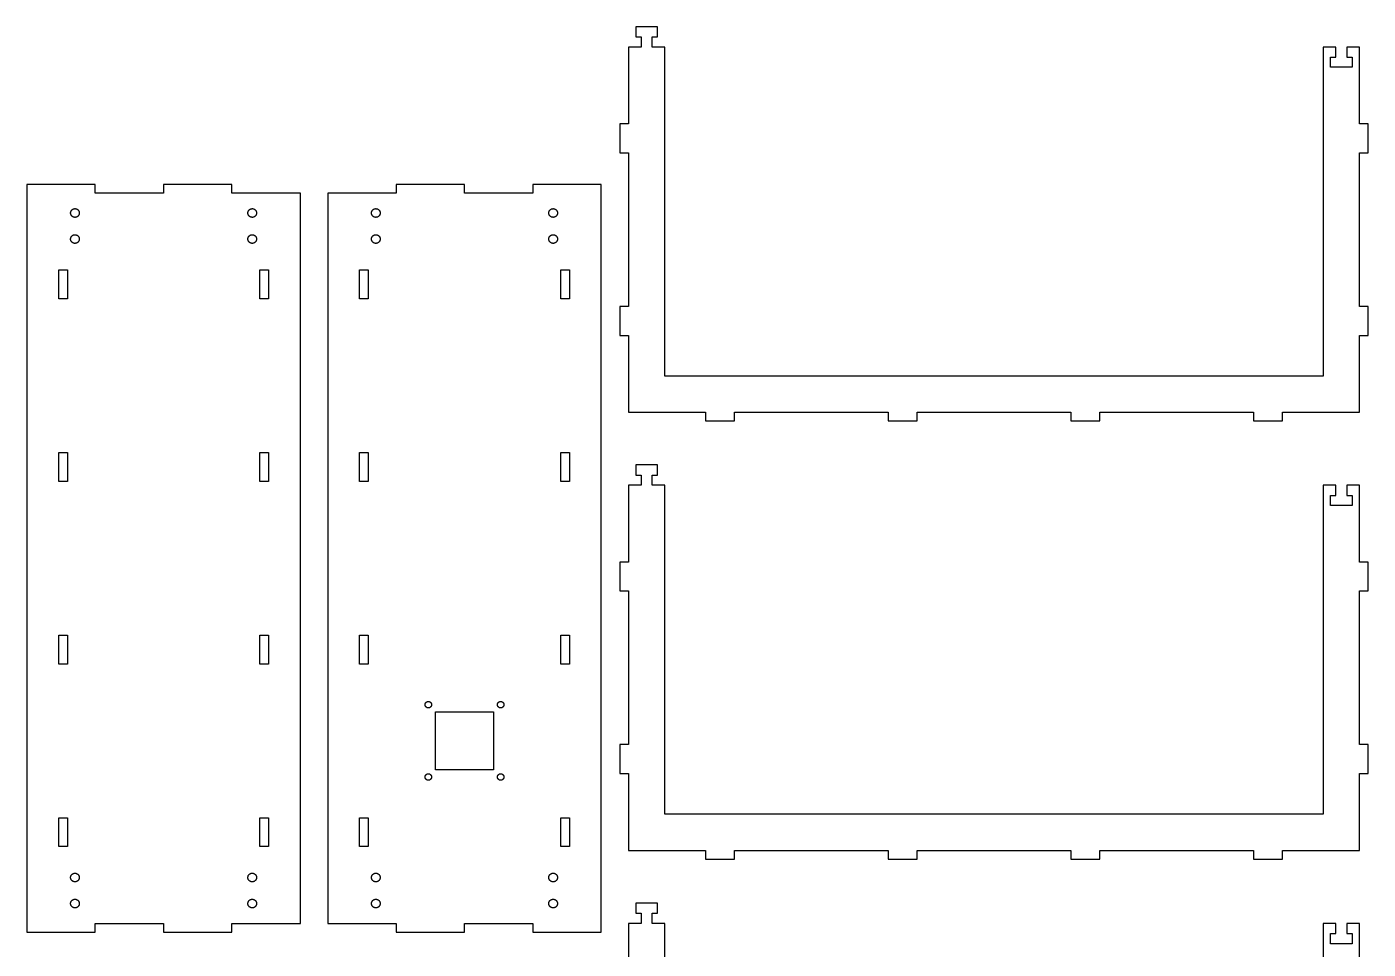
# Model space of a CAD drawing. Extents: x 0 to 927, y -6 to 1176.
# Drawn here: x 0 to 927, y 538 to 1176 of the extents above; entities that cross this region are included whole.
import ezdxf

# ---------------------------------------------------------------- set-up
doc = ezdxf.new("R2010")
doc.units = 0
doc.layers.get('0').update_dxf_attribs({"linetype": 'CONTINUOUS'})

msp = doc.modelspace()

# ---------------------------------------------------------------- linework, layer by layer
for points in [[(488.925, 909), (595.175, 909), (595.175, 903), (615.175, 903), (615.175, 909), (721.425, 909), (721.425, 903), (741.425, 903), (741.425, 909), (847.675, 909), (847.675, 903), (867.675, 903), (867.675, 909), (920.8, 909), (920.8, 962.125), (926.8, 962.125), (926.8, 982.125), (920.8, 982.125), (920.8, 1088.38), (926.8, 1088.38), (926.8, 1108.38), (920.8, 1108.38), (920.8, 1161.5), (912.05, 1161.5), (912.05, 1154.5), (915.8, 1154.5), (915.8, 1147.5), (900.8, 1147.5), (900.8, 1154.5), (904.55, 1154.5), (904.55, 1161.5), (895.8, 1161.5), (895.8, 934), (440.8, 934), (440.8, 1161.5), (432.05, 1161.5), (432.05, 1168.5), (435.8, 1168.5), (435.8, 1175.5), (420.8, 1175.5), (420.8, 1168.5), (424.55, 1168.5), (424.55, 1161.5), (415.8, 1161.5), (415.8, 1108.38), (409.8, 1108.38), (409.8, 1088.38), (415.8, 1088.38), (415.8, 982.125), (409.8, 982.125), (409.8, 962.125), (415.8, 962.125), (415.8, 909), (468.925, 909), (468.925, 903), (488.925, 903)], [(47.25, 555.5), (94.5, 555.5), (94.5, 549.5), (141.75, 549.5), (141.75, 555.5), (189, 555.5), (189, 1060.5), (141.75, 1060.5), (141.75, 1066.5), (94.5, 1066.5), (94.5, 1060.5), (47.25, 1060.5), (47.25, 1066.5), (0, 1066.5), (0, 549.5), (47.25, 549.5)], [(302.4, 555.5), (349.65, 555.5), (349.65, 549.5), (396.9, 549.5), (396.9, 1066.5), (349.65, 1066.5), (349.65, 1060.5), (302.4, 1060.5), (302.4, 1066.5), (255.15, 1066.5), (255.15, 1060.5), (207.9, 1060.5), (207.9, 555.5), (255.15, 555.5), (255.15, 549.5), (302.4, 549.5)], [(33.1028, 1043.75), (32.9559, 1043.76), (32.8098, 1043.78), (32.6647, 1043.81), (32.5211, 1043.84), (32.3791, 1043.88), (32.2393, 1043.93), (32.1019, 1043.98), (31.9673, 1044.04), (31.8358, 1044.1), (31.7077, 1044.18), (31.5833, 1044.26), (31.4629, 1044.34), (31.3468, 1044.43), (31.2353, 1044.53), (31.1287, 1044.63), (31.0271, 1044.74), (30.931, 1044.85), (30.8404, 1044.96), (30.7556, 1045.08), (30.6768, 1045.21), (30.6042, 1045.34), (30.538, 1045.47), (30.4784, 1045.6), (30.4254, 1045.74), (30.3792, 1045.88), (30.3399, 1046.02), (30.3076, 1046.16), (30.2825, 1046.31), (30.2644, 1046.46), (30.2536, 1046.6), (30.25, 1046.75), (30.2536, 1046.9), (30.2644, 1047.04), (30.2825, 1047.19), (30.3076, 1047.34), (30.3399, 1047.48), (30.3792, 1047.62), (30.4254, 1047.76), (30.4784, 1047.9), (30.538, 1048.03), (30.6042, 1048.16), (30.6768, 1048.29), (30.7556, 1048.42), (30.8404, 1048.54), (30.931, 1048.65), (31.0271, 1048.76), (31.1287, 1048.87), (31.2353, 1048.97), (31.3468, 1049.07), (31.4629, 1049.16), (31.5833, 1049.24), (31.7077, 1049.32), (31.8358, 1049.4), (31.9673, 1049.46), (32.1019, 1049.52), (32.2393, 1049.57), (32.3791, 1049.62), (32.5211, 1049.66), (32.6647, 1049.69), (32.8098, 1049.72), (32.9559, 1049.74), (33.1028, 1049.75), (33.25, 1049.75), (33.3972, 1049.75), (33.5441, 1049.74), (33.6902, 1049.72), (33.8353, 1049.69), (33.9789, 1049.66), (34.1209, 1049.62), (34.2607, 1049.57), (34.3981, 1049.52), (34.5327, 1049.46), (34.6642, 1049.4), (34.7923, 1049.32), (34.9167, 1049.24), (35.0371, 1049.16), (35.1532, 1049.07), (35.2647, 1048.97), (35.3713, 1048.87), (35.4729, 1048.76), (35.569, 1048.65), (35.6596, 1048.54), (35.7444, 1048.42), (35.8232, 1048.29), (35.8958, 1048.16), (35.962, 1048.03), (36.0216, 1047.9), (36.0746, 1047.76), (36.1208, 1047.62), (36.1601, 1047.48), (36.1924, 1047.34), (36.2175, 1047.19), (36.2356, 1047.04), (36.2464, 1046.9), (36.25, 1046.75), (36.2464, 1046.6), (36.2356, 1046.46), (36.2175, 1046.31), (36.1924, 1046.16), (36.1601, 1046.02), (36.1208, 1045.88), (36.0746, 1045.74), (36.0216, 1045.6), (35.962, 1045.47), (35.8958, 1045.34), (35.8232, 1045.21), (35.7444, 1045.08), (35.6596, 1044.96), (35.569, 1044.85), (35.4729, 1044.74), (35.3713, 1044.63), (35.2647, 1044.53), (35.1532, 1044.43), (35.0371, 1044.34), (34.9167, 1044.26), (34.7923, 1044.18), (34.6642, 1044.1), (34.5327, 1044.04), (34.3981, 1043.98), (34.2607, 1043.93), (34.1209, 1043.88), (33.9789, 1043.84), (33.8353, 1043.81), (33.6902, 1043.78), (33.5441, 1043.76), (33.3972, 1043.75), (33.25, 1043.75)], [(155.603, 1043.75), (155.456, 1043.76), (155.31, 1043.78), (155.165, 1043.81), (155.021, 1043.84), (154.879, 1043.88), (154.739, 1043.93), (154.602, 1043.98), (154.467, 1044.04), (154.336, 1044.1), (154.208, 1044.18), (154.083, 1044.26), (153.963, 1044.34), (153.847, 1044.43), (153.735, 1044.53), (153.629, 1044.63), (153.527, 1044.74), (153.431, 1044.85), (153.34, 1044.96), (153.256, 1045.08), (153.177, 1045.21), (153.104, 1045.34), (153.038, 1045.47), (152.978, 1045.6), (152.925, 1045.74), (152.879, 1045.88), (152.84, 1046.02), (152.808, 1046.16), (152.782, 1046.31), (152.764, 1046.46), (152.754, 1046.6), (152.75, 1046.75), (152.754, 1046.9), (152.764, 1047.04), (152.782, 1047.19), (152.808, 1047.34), (152.84, 1047.48), (152.879, 1047.62), (152.925, 1047.76), (152.978, 1047.9), (153.038, 1048.03), (153.104, 1048.16), (153.177, 1048.29), (153.256, 1048.42), (153.34, 1048.54), (153.431, 1048.65), (153.527, 1048.76), (153.629, 1048.87), (153.735, 1048.97), (153.847, 1049.07), (153.963, 1049.16), (154.083, 1049.24), (154.208, 1049.32), (154.336, 1049.4), (154.467, 1049.46), (154.602, 1049.52), (154.739, 1049.57), (154.879, 1049.62), (155.021, 1049.66), (155.165, 1049.69), (155.31, 1049.72), (155.456, 1049.74), (155.603, 1049.75), (155.75, 1049.75), (155.897, 1049.75), (156.044, 1049.74), (156.19, 1049.72), (156.335, 1049.69), (156.479, 1049.66), (156.621, 1049.62), (156.761, 1049.57), (156.898, 1049.52), (157.033, 1049.46), (157.164, 1049.4), (157.292, 1049.32), (157.417, 1049.24), (157.537, 1049.16), (157.653, 1049.07), (157.765, 1048.97), (157.871, 1048.87), (157.973, 1048.76), (158.069, 1048.65), (158.16, 1048.54), (158.244, 1048.42), (158.323, 1048.29), (158.396, 1048.16), (158.462, 1048.03), (158.522, 1047.9), (158.575, 1047.76), (158.621, 1047.62), (158.66, 1047.48), (158.692, 1047.34), (158.718, 1047.19), (158.736, 1047.04), (158.746, 1046.9), (158.75, 1046.75), (158.746, 1046.6), (158.736, 1046.46), (158.718, 1046.31), (158.692, 1046.16), (158.66, 1046.02), (158.621, 1045.88), (158.575, 1045.74), (158.522, 1045.6), (158.462, 1045.47), (158.396, 1045.34), (158.323, 1045.21), (158.244, 1045.08), (158.16, 1044.96), (158.069, 1044.85), (157.973, 1044.74), (157.871, 1044.63), (157.765, 1044.53), (157.653, 1044.43), (157.537, 1044.34), (157.417, 1044.26), (157.292, 1044.18), (157.164, 1044.1), (157.033, 1044.04), (156.898, 1043.98), (156.761, 1043.93), (156.621, 1043.88), (156.479, 1043.84), (156.335, 1043.81), (156.19, 1043.78), (156.044, 1043.76), (155.897, 1043.75), (155.75, 1043.75)], [(241.003, 1043.75), (240.856, 1043.76), (240.71, 1043.78), (240.565, 1043.81), (240.421, 1043.84), (240.279, 1043.88), (240.139, 1043.93), (240.002, 1043.98), (239.867, 1044.04), (239.736, 1044.1), (239.608, 1044.18), (239.483, 1044.26), (239.363, 1044.34), (239.247, 1044.43), (239.135, 1044.53), (239.029, 1044.63), (238.927, 1044.74), (238.831, 1044.85), (238.74, 1044.96), (238.656, 1045.08), (238.577, 1045.21), (238.504, 1045.34), (238.438, 1045.47), (238.378, 1045.6), (238.325, 1045.74), (238.279, 1045.88), (238.24, 1046.02), (238.208, 1046.16), (238.182, 1046.31), (238.164, 1046.46), (238.154, 1046.6), (238.15, 1046.75), (238.154, 1046.9), (238.164, 1047.04), (238.182, 1047.19), (238.208, 1047.34), (238.24, 1047.48), (238.279, 1047.62), (238.325, 1047.76), (238.378, 1047.9), (238.438, 1048.03), (238.504, 1048.16), (238.577, 1048.29), (238.656, 1048.42), (238.74, 1048.54), (238.831, 1048.65), (238.927, 1048.76), (239.029, 1048.87), (239.135, 1048.97), (239.247, 1049.07), (239.363, 1049.16), (239.483, 1049.24), (239.608, 1049.32), (239.736, 1049.4), (239.867, 1049.46), (240.002, 1049.52), (240.139, 1049.57), (240.279, 1049.62), (240.421, 1049.66), (240.565, 1049.69), (240.71, 1049.72), (240.856, 1049.74), (241.003, 1049.75), (241.15, 1049.75), (241.297, 1049.75), (241.444, 1049.74), (241.59, 1049.72), (241.735, 1049.69), (241.879, 1049.66), (242.021, 1049.62), (242.161, 1049.57), (242.298, 1049.52), (242.433, 1049.46), (242.564, 1049.4), (242.692, 1049.32), (242.817, 1049.24), (242.937, 1049.16), (243.053, 1049.07), (243.165, 1048.97), (243.271, 1048.87), (243.373, 1048.76), (243.469, 1048.65), (243.56, 1048.54), (243.644, 1048.42), (243.723, 1048.29), (243.796, 1048.16), (243.862, 1048.03), (243.922, 1047.9), (243.975, 1047.76), (244.021, 1047.62), (244.06, 1047.48), (244.092, 1047.34), (244.118, 1047.19), (244.136, 1047.04), (244.146, 1046.9), (244.15, 1046.75), (244.146, 1046.6), (244.136, 1046.46), (244.118, 1046.31), (244.092, 1046.16), (244.06, 1046.02), (244.021, 1045.88), (243.975, 1045.74), (243.922, 1045.6), (243.862, 1045.47), (243.796, 1045.34), (243.723, 1045.21), (243.644, 1045.08), (243.56, 1044.96), (243.469, 1044.85), (243.373, 1044.74), (243.271, 1044.63), (243.165, 1044.53), (243.053, 1044.43), (242.937, 1044.34), (242.817, 1044.26), (242.692, 1044.18), (242.564, 1044.1), (242.433, 1044.04), (242.298, 1043.98), (242.161, 1043.93), (242.021, 1043.88), (241.879, 1043.84), (241.735, 1043.81), (241.59, 1043.78), (241.444, 1043.76), (241.297, 1043.75), (241.15, 1043.75)], [(363.503, 1043.75), (363.356, 1043.76), (363.21, 1043.78), (363.065, 1043.81), (362.921, 1043.84), (362.779, 1043.88), (362.639, 1043.93), (362.502, 1043.98), (362.367, 1044.04), (362.236, 1044.1), (362.108, 1044.18), (361.983, 1044.26), (361.863, 1044.34), (361.747, 1044.43), (361.635, 1044.53), (361.529, 1044.63), (361.427, 1044.74), (361.331, 1044.85), (361.24, 1044.96), (361.156, 1045.08), (361.077, 1045.21), (361.004, 1045.34), (360.938, 1045.47), (360.878, 1045.6), (360.825, 1045.74), (360.779, 1045.88), (360.74, 1046.02), (360.708, 1046.16), (360.682, 1046.31), (360.664, 1046.46), (360.654, 1046.6), (360.65, 1046.75), (360.654, 1046.9), (360.664, 1047.04), (360.682, 1047.19), (360.708, 1047.34), (360.74, 1047.48), (360.779, 1047.62), (360.825, 1047.76), (360.878, 1047.9), (360.938, 1048.03), (361.004, 1048.16), (361.077, 1048.29), (361.156, 1048.42), (361.24, 1048.54), (361.331, 1048.65), (361.427, 1048.76), (361.529, 1048.87), (361.635, 1048.97), (361.747, 1049.07), (361.863, 1049.16), (361.983, 1049.24), (362.108, 1049.32), (362.236, 1049.4), (362.367, 1049.46), (362.502, 1049.52), (362.639, 1049.57), (362.779, 1049.62), (362.921, 1049.66), (363.065, 1049.69), (363.21, 1049.72), (363.356, 1049.74), (363.503, 1049.75), (363.65, 1049.75), (363.797, 1049.75), (363.944, 1049.74), (364.09, 1049.72), (364.235, 1049.69), (364.379, 1049.66), (364.521, 1049.62), (364.661, 1049.57), (364.798, 1049.52), (364.933, 1049.46), (365.064, 1049.4), (365.192, 1049.32), (365.317, 1049.24), (365.437, 1049.16), (365.553, 1049.07), (365.665, 1048.97), (365.771, 1048.87), (365.873, 1048.76), (365.969, 1048.65), (366.06, 1048.54), (366.144, 1048.42), (366.223, 1048.29), (366.296, 1048.16), (366.362, 1048.03), (366.422, 1047.9), (366.475, 1047.76), (366.521, 1047.62), (366.56, 1047.48), (366.592, 1047.34), (366.618, 1047.19), (366.636, 1047.04), (366.646, 1046.9), (366.65, 1046.75), (366.646, 1046.6), (366.636, 1046.46), (366.618, 1046.31), (366.592, 1046.16), (366.56, 1046.02), (366.521, 1045.88), (366.475, 1045.74), (366.422, 1045.6), (366.362, 1045.47), (366.296, 1045.34), (366.223, 1045.21), (366.144, 1045.08), (366.06, 1044.96), (365.969, 1044.85), (365.873, 1044.74), (365.771, 1044.63), (365.665, 1044.53), (365.553, 1044.43), (365.437, 1044.34), (365.317, 1044.26), (365.192, 1044.18), (365.064, 1044.1), (364.933, 1044.04), (364.798, 1043.98), (364.661, 1043.93), (364.521, 1043.88), (364.379, 1043.84), (364.235, 1043.81), (364.09, 1043.78), (363.944, 1043.76), (363.797, 1043.75), (363.65, 1043.75)], [(33.1028, 1025.75), (32.9559, 1025.76), (32.8098, 1025.78), (32.6647, 1025.81), (32.5211, 1025.84), (32.3791, 1025.88), (32.2393, 1025.93), (32.1019, 1025.98), (31.9673, 1026.04), (31.8358, 1026.1), (31.7077, 1026.18), (31.5833, 1026.26), (31.4629, 1026.34), (31.3468, 1026.43), (31.2353, 1026.53), (31.1287, 1026.63), (31.0271, 1026.74), (30.931, 1026.85), (30.8404, 1026.96), (30.7556, 1027.08), (30.6768, 1027.21), (30.6042, 1027.34), (30.538, 1027.47), (30.4784, 1027.6), (30.4254, 1027.74), (30.3792, 1027.88), (30.3399, 1028.02), (30.3076, 1028.16), (30.2825, 1028.31), (30.2644, 1028.46), (30.2536, 1028.6), (30.25, 1028.75), (30.2536, 1028.9), (30.2644, 1029.04), (30.2825, 1029.19), (30.3076, 1029.34), (30.3399, 1029.48), (30.3792, 1029.62), (30.4254, 1029.76), (30.4784, 1029.9), (30.538, 1030.03), (30.6042, 1030.16), (30.6768, 1030.29), (30.7556, 1030.42), (30.8404, 1030.54), (30.931, 1030.65), (31.0271, 1030.76), (31.1287, 1030.87), (31.2353, 1030.97), (31.3468, 1031.07), (31.4629, 1031.16), (31.5833, 1031.24), (31.7077, 1031.32), (31.8358, 1031.4), (31.9673, 1031.46), (32.1019, 1031.52), (32.2393, 1031.57), (32.3791, 1031.62), (32.5211, 1031.66), (32.6647, 1031.69), (32.8098, 1031.72), (32.9559, 1031.74), (33.1028, 1031.75), (33.25, 1031.75), (33.3972, 1031.75), (33.5441, 1031.74), (33.6902, 1031.72), (33.8353, 1031.69), (33.9789, 1031.66), (34.1209, 1031.62), (34.2607, 1031.57), (34.3981, 1031.52), (34.5327, 1031.46), (34.6642, 1031.4), (34.7923, 1031.32), (34.9167, 1031.24), (35.0371, 1031.16), (35.1532, 1031.07), (35.2647, 1030.97), (35.3713, 1030.87), (35.4729, 1030.76), (35.569, 1030.65), (35.6596, 1030.54), (35.7444, 1030.42), (35.8232, 1030.29), (35.8958, 1030.16), (35.962, 1030.03), (36.0216, 1029.9), (36.0746, 1029.76), (36.1208, 1029.62), (36.1601, 1029.48), (36.1924, 1029.34), (36.2175, 1029.19), (36.2356, 1029.04), (36.2464, 1028.9), (36.25, 1028.75), (36.2464, 1028.6), (36.2356, 1028.46), (36.2175, 1028.31), (36.1924, 1028.16), (36.1601, 1028.02), (36.1208, 1027.88), (36.0746, 1027.74), (36.0216, 1027.6), (35.962, 1027.47), (35.8958, 1027.34), (35.8232, 1027.21), (35.7444, 1027.08), (35.6596, 1026.96), (35.569, 1026.85), (35.4729, 1026.74), (35.3713, 1026.63), (35.2647, 1026.53), (35.1532, 1026.43), (35.0371, 1026.34), (34.9167, 1026.26), (34.7923, 1026.18), (34.6642, 1026.1), (34.5327, 1026.04), (34.3981, 1025.98), (34.2607, 1025.93), (34.1209, 1025.88), (33.9789, 1025.84), (33.8353, 1025.81), (33.6902, 1025.78), (33.5441, 1025.76), (33.3972, 1025.75), (33.25, 1025.75)], [(155.603, 1025.75), (155.456, 1025.76), (155.31, 1025.78), (155.165, 1025.81), (155.021, 1025.84), (154.879, 1025.88), (154.739, 1025.93), (154.602, 1025.98), (154.467, 1026.04), (154.336, 1026.1), (154.208, 1026.18), (154.083, 1026.26), (153.963, 1026.34), (153.847, 1026.43), (153.735, 1026.53), (153.629, 1026.63), (153.527, 1026.74), (153.431, 1026.85), (153.34, 1026.96), (153.256, 1027.08), (153.177, 1027.21), (153.104, 1027.34), (153.038, 1027.47), (152.978, 1027.6), (152.925, 1027.74), (152.879, 1027.88), (152.84, 1028.02), (152.808, 1028.16), (152.782, 1028.31), (152.764, 1028.46), (152.754, 1028.6), (152.75, 1028.75), (152.754, 1028.9), (152.764, 1029.04), (152.782, 1029.19), (152.808, 1029.34), (152.84, 1029.48), (152.879, 1029.62), (152.925, 1029.76), (152.978, 1029.9), (153.038, 1030.03), (153.104, 1030.16), (153.177, 1030.29), (153.256, 1030.42), (153.34, 1030.54), (153.431, 1030.65), (153.527, 1030.76), (153.629, 1030.87), (153.735, 1030.97), (153.847, 1031.07), (153.963, 1031.16), (154.083, 1031.24), (154.208, 1031.32), (154.336, 1031.4), (154.467, 1031.46), (154.602, 1031.52), (154.739, 1031.57), (154.879, 1031.62), (155.021, 1031.66), (155.165, 1031.69), (155.31, 1031.72), (155.456, 1031.74), (155.603, 1031.75), (155.75, 1031.75), (155.897, 1031.75), (156.044, 1031.74), (156.19, 1031.72), (156.335, 1031.69), (156.479, 1031.66), (156.621, 1031.62), (156.761, 1031.57), (156.898, 1031.52), (157.033, 1031.46), (157.164, 1031.4), (157.292, 1031.32), (157.417, 1031.24), (157.537, 1031.16), (157.653, 1031.07), (157.765, 1030.97), (157.871, 1030.87), (157.973, 1030.76), (158.069, 1030.65), (158.16, 1030.54), (158.244, 1030.42), (158.323, 1030.29), (158.396, 1030.16), (158.462, 1030.03), (158.522, 1029.9), (158.575, 1029.76), (158.621, 1029.62), (158.66, 1029.48), (158.692, 1029.34), (158.718, 1029.19), (158.736, 1029.04), (158.746, 1028.9), (158.75, 1028.75), (158.746, 1028.6), (158.736, 1028.46), (158.718, 1028.31), (158.692, 1028.16), (158.66, 1028.02), (158.621, 1027.88), (158.575, 1027.74), (158.522, 1027.6), (158.462, 1027.47), (158.396, 1027.34), (158.323, 1027.21), (158.244, 1027.08), (158.16, 1026.96), (158.069, 1026.85), (157.973, 1026.74), (157.871, 1026.63), (157.765, 1026.53), (157.653, 1026.43), (157.537, 1026.34), (157.417, 1026.26), (157.292, 1026.18), (157.164, 1026.1), (157.033, 1026.04), (156.898, 1025.98), (156.761, 1025.93), (156.621, 1025.88), (156.479, 1025.84), (156.335, 1025.81), (156.19, 1025.78), (156.044, 1025.76), (155.897, 1025.75), (155.75, 1025.75)], [(241.003, 1025.75), (240.856, 1025.76), (240.71, 1025.78), (240.565, 1025.81), (240.421, 1025.84), (240.279, 1025.88), (240.139, 1025.93), (240.002, 1025.98), (239.867, 1026.04), (239.736, 1026.1), (239.608, 1026.18), (239.483, 1026.26), (239.363, 1026.34), (239.247, 1026.43), (239.135, 1026.53), (239.029, 1026.63), (238.927, 1026.74), (238.831, 1026.85), (238.74, 1026.96), (238.656, 1027.08), (238.577, 1027.21), (238.504, 1027.34), (238.438, 1027.47), (238.378, 1027.6), (238.325, 1027.74), (238.279, 1027.88), (238.24, 1028.02), (238.208, 1028.16), (238.182, 1028.31), (238.164, 1028.46), (238.154, 1028.6), (238.15, 1028.75), (238.154, 1028.9), (238.164, 1029.04), (238.182, 1029.19), (238.208, 1029.34), (238.24, 1029.48), (238.279, 1029.62), (238.325, 1029.76), (238.378, 1029.9), (238.438, 1030.03), (238.504, 1030.16), (238.577, 1030.29), (238.656, 1030.42), (238.74, 1030.54), (238.831, 1030.65), (238.927, 1030.76), (239.029, 1030.87), (239.135, 1030.97), (239.247, 1031.07), (239.363, 1031.16), (239.483, 1031.24), (239.608, 1031.32), (239.736, 1031.4), (239.867, 1031.46), (240.002, 1031.52), (240.139, 1031.57), (240.279, 1031.62), (240.421, 1031.66), (240.565, 1031.69), (240.71, 1031.72), (240.856, 1031.74), (241.003, 1031.75), (241.15, 1031.75), (241.297, 1031.75), (241.444, 1031.74), (241.59, 1031.72), (241.735, 1031.69), (241.879, 1031.66), (242.021, 1031.62), (242.161, 1031.57), (242.298, 1031.52), (242.433, 1031.46), (242.564, 1031.4), (242.692, 1031.32), (242.817, 1031.24), (242.937, 1031.16), (243.053, 1031.07), (243.165, 1030.97), (243.271, 1030.87), (243.373, 1030.76), (243.469, 1030.65), (243.56, 1030.54), (243.644, 1030.42), (243.723, 1030.29), (243.796, 1030.16), (243.862, 1030.03), (243.922, 1029.9), (243.975, 1029.76), (244.021, 1029.62), (244.06, 1029.48), (244.092, 1029.34), (244.118, 1029.19), (244.136, 1029.04), (244.146, 1028.9), (244.15, 1028.75), (244.146, 1028.6), (244.136, 1028.46), (244.118, 1028.31), (244.092, 1028.16), (244.06, 1028.02), (244.021, 1027.88), (243.975, 1027.74), (243.922, 1027.6), (243.862, 1027.47), (243.796, 1027.34), (243.723, 1027.21), (243.644, 1027.08), (243.56, 1026.96), (243.469, 1026.85), (243.373, 1026.74), (243.271, 1026.63), (243.165, 1026.53), (243.053, 1026.43), (242.937, 1026.34), (242.817, 1026.26), (242.692, 1026.18), (242.564, 1026.1), (242.433, 1026.04), (242.298, 1025.98), (242.161, 1025.93), (242.021, 1025.88), (241.879, 1025.84), (241.735, 1025.81), (241.59, 1025.78), (241.444, 1025.76), (241.297, 1025.75), (241.15, 1025.75)], [(363.503, 1025.75), (363.356, 1025.76), (363.21, 1025.78), (363.065, 1025.81), (362.921, 1025.84), (362.779, 1025.88), (362.639, 1025.93), (362.502, 1025.98), (362.367, 1026.04), (362.236, 1026.1), (362.108, 1026.18), (361.983, 1026.26), (361.863, 1026.34), (361.747, 1026.43), (361.635, 1026.53), (361.529, 1026.63), (361.427, 1026.74), (361.331, 1026.85), (361.24, 1026.96), (361.156, 1027.08), (361.077, 1027.21), (361.004, 1027.34), (360.938, 1027.47), (360.878, 1027.6), (360.825, 1027.74), (360.779, 1027.88), (360.74, 1028.02), (360.708, 1028.16), (360.682, 1028.31), (360.664, 1028.46), (360.654, 1028.6), (360.65, 1028.75), (360.654, 1028.9), (360.664, 1029.04), (360.682, 1029.19), (360.708, 1029.34), (360.74, 1029.48), (360.779, 1029.62), (360.825, 1029.76), (360.878, 1029.9), (360.938, 1030.03), (361.004, 1030.16), (361.077, 1030.29), (361.156, 1030.42), (361.24, 1030.54), (361.331, 1030.65), (361.427, 1030.76), (361.529, 1030.87), (361.635, 1030.97), (361.747, 1031.07), (361.863, 1031.16), (361.983, 1031.24), (362.108, 1031.32), (362.236, 1031.4), (362.367, 1031.46), (362.502, 1031.52), (362.639, 1031.57), (362.779, 1031.62), (362.921, 1031.66), (363.065, 1031.69), (363.21, 1031.72), (363.356, 1031.74), (363.503, 1031.75), (363.65, 1031.75), (363.797, 1031.75), (363.944, 1031.74), (364.09, 1031.72), (364.235, 1031.69), (364.379, 1031.66), (364.521, 1031.62), (364.661, 1031.57), (364.798, 1031.52), (364.933, 1031.46), (365.064, 1031.4), (365.192, 1031.32), (365.317, 1031.24), (365.437, 1031.16), (365.553, 1031.07), (365.665, 1030.97), (365.771, 1030.87), (365.873, 1030.76), (365.969, 1030.65), (366.06, 1030.54), (366.144, 1030.42), (366.223, 1030.29), (366.296, 1030.16), (366.362, 1030.03), (366.422, 1029.9), (366.475, 1029.76), (366.521, 1029.62), (366.56, 1029.48), (366.592, 1029.34), (366.618, 1029.19), (366.636, 1029.04), (366.646, 1028.9), (366.65, 1028.75), (366.646, 1028.6), (366.636, 1028.46), (366.618, 1028.31), (366.592, 1028.16), (366.56, 1028.02), (366.521, 1027.88), (366.475, 1027.74), (366.422, 1027.6), (366.362, 1027.47), (366.296, 1027.34), (366.223, 1027.21), (366.144, 1027.08), (366.06, 1026.96), (365.969, 1026.85), (365.873, 1026.74), (365.771, 1026.63), (365.665, 1026.53), (365.553, 1026.43), (365.437, 1026.34), (365.317, 1026.26), (365.192, 1026.18), (365.064, 1026.1), (364.933, 1026.04), (364.798, 1025.98), (364.661, 1025.93), (364.521, 1025.88), (364.379, 1025.84), (364.235, 1025.81), (364.09, 1025.78), (363.944, 1025.76), (363.797, 1025.75), (363.65, 1025.75)], [(22, 1007.38), (28, 1007.38), (28, 987.375), (22, 987.375)], [(161, 1007.38), (167, 1007.38), (167, 987.375), (161, 987.375)], [(229.9, 1007.38), (235.9, 1007.38), (235.9, 987.375), (229.9, 987.375)], [(368.9, 1007.38), (374.9, 1007.38), (374.9, 987.375), (368.9, 987.375)], [(22, 881.125), (28, 881.125), (28, 861.125), (22, 861.125)], [(161, 881.125), (167, 881.125), (167, 861.125), (161, 861.125)], [(229.9, 881.125), (235.9, 881.125), (235.9, 861.125), (229.9, 861.125)], [(368.9, 881.125), (374.9, 881.125), (374.9, 861.125), (368.9, 861.125)], [(488.925, 606), (595.175, 606), (595.175, 600), (615.175, 600), (615.175, 606), (721.425, 606), (721.425, 600), (741.425, 600), (741.425, 606), (847.675, 606), (847.675, 600), (867.675, 600), (867.675, 606), (920.8, 606), (920.8, 659.125), (926.8, 659.125), (926.8, 679.125), (920.8, 679.125), (920.8, 785.375), (926.8, 785.375), (926.8, 805.375), (920.8, 805.375), (920.8, 858.5), (912.05, 858.5), (912.05, 851.5), (915.8, 851.5), (915.8, 844.5), (900.8, 844.5), (900.8, 851.5), (904.55, 851.5), (904.55, 858.5), (895.8, 858.5), (895.8, 631), (440.8, 631), (440.8, 858.5), (432.05, 858.5), (432.05, 865.5), (435.8, 865.5), (435.8, 872.5), (420.8, 872.5), (420.8, 865.5), (424.55, 865.5), (424.55, 858.5), (415.8, 858.5), (415.8, 805.375), (409.8, 805.375), (409.8, 785.375), (415.8, 785.375), (415.8, 679.125), (409.8, 679.125), (409.8, 659.125), (415.8, 659.125), (415.8, 606), (468.925, 606), (468.925, 600), (488.925, 600)], [(22, 754.875), (28, 754.875), (28, 734.875), (22, 734.875)], [(161, 754.875), (167, 754.875), (167, 734.875), (161, 734.875)], [(229.9, 754.875), (235.9, 754.875), (235.9, 734.875), (229.9, 734.875)], [(368.9, 754.875), (374.9, 754.875), (374.9, 734.875), (368.9, 734.875)], [(277.29, 704.503), (277.179, 704.511), (277.07, 704.524), (276.961, 704.543), (276.853, 704.567), (276.747, 704.597), (276.642, 704.632), (276.539, 704.671), (276.438, 704.716), (276.339, 704.766), (276.243, 704.82), (276.15, 704.879), (276.06, 704.943), (275.973, 705.011), (275.889, 705.083), (275.809, 705.159), (275.733, 705.239), (275.661, 705.323), (275.593, 705.41), (275.529, 705.5), (275.47, 705.593), (275.416, 705.689), (275.366, 705.788), (275.321, 705.889), (275.282, 705.992), (275.247, 706.097), (275.217, 706.203), (275.193, 706.311), (275.174, 706.42), (275.161, 706.529), (275.153, 706.64), (275.15, 706.75), (275.153, 706.86), (275.161, 706.971), (275.174, 707.08), (275.193, 707.189), (275.217, 707.297), (275.247, 707.403), (275.282, 707.508), (275.321, 707.611), (275.366, 707.712), (275.416, 707.811), (275.47, 707.907), (275.529, 708), (275.593, 708.09), (275.661, 708.177), (275.733, 708.261), (275.809, 708.341), (275.889, 708.417), (275.973, 708.489), (276.06, 708.557), (276.15, 708.621), (276.243, 708.68), (276.339, 708.734), (276.438, 708.784), (276.539, 708.829), (276.642, 708.868), (276.747, 708.903), (276.853, 708.933), (276.961, 708.957), (277.07, 708.976), (277.179, 708.989), (277.29, 708.997), (277.4, 709), (277.51, 708.997), (277.621, 708.989), (277.73, 708.976), (277.839, 708.957), (277.947, 708.933), (278.053, 708.903), (278.158, 708.868), (278.261, 708.829), (278.362, 708.784), (278.461, 708.734), (278.557, 708.68), (278.65, 708.621), (278.74, 708.557), (278.827, 708.489), (278.911, 708.417), (278.991, 708.341), (279.067, 708.261), (279.139, 708.177), (279.207, 708.09), (279.271, 708), (279.33, 707.907), (279.384, 707.811), (279.434, 707.712), (279.479, 707.611), (279.518, 707.508), (279.553, 707.403), (279.583, 707.297), (279.607, 707.189), (279.626, 707.08), (279.639, 706.971), (279.647, 706.86), (279.65, 706.75), (279.647, 706.64), (279.639, 706.529), (279.626, 706.42), (279.607, 706.311), (279.583, 706.203), (279.553, 706.097), (279.518, 705.992), (279.479, 705.889), (279.434, 705.788), (279.384, 705.689), (279.33, 705.593), (279.271, 705.5), (279.207, 705.41), (279.139, 705.323), (279.067, 705.239), (278.991, 705.159), (278.911, 705.083), (278.827, 705.011), (278.74, 704.943), (278.65, 704.879), (278.557, 704.82), (278.461, 704.766), (278.362, 704.716), (278.261, 704.671), (278.158, 704.632), (278.053, 704.597), (277.947, 704.567), (277.839, 704.543), (277.73, 704.524), (277.621, 704.511), (277.51, 704.503), (277.4, 704.5)], [(327.29, 704.503), (327.179, 704.511), (327.07, 704.524), (326.961, 704.543), (326.853, 704.567), (326.747, 704.597), (326.642, 704.632), (326.539, 704.671), (326.438, 704.716), (326.339, 704.766), (326.243, 704.82), (326.15, 704.879), (326.06, 704.943), (325.973, 705.011), (325.889, 705.083), (325.809, 705.159), (325.733, 705.239), (325.661, 705.323), (325.593, 705.41), (325.529, 705.5), (325.47, 705.593), (325.416, 705.689), (325.366, 705.788), (325.321, 705.889), (325.282, 705.992), (325.247, 706.097), (325.217, 706.203), (325.193, 706.311), (325.174, 706.42), (325.161, 706.529), (325.153, 706.64), (325.15, 706.75), (325.153, 706.86), (325.161, 706.971), (325.174, 707.08), (325.193, 707.189), (325.217, 707.297), (325.247, 707.403), (325.282, 707.508), (325.321, 707.611), (325.366, 707.712), (325.416, 707.811), (325.47, 707.907), (325.529, 708), (325.593, 708.09), (325.661, 708.177), (325.733, 708.261), (325.809, 708.341), (325.889, 708.417), (325.973, 708.489), (326.06, 708.557), (326.15, 708.621), (326.243, 708.68), (326.339, 708.734), (326.438, 708.784), (326.539, 708.829), (326.642, 708.868), (326.747, 708.903), (326.853, 708.933), (326.961, 708.957), (327.07, 708.976), (327.179, 708.989), (327.29, 708.997), (327.4, 709), (327.51, 708.997), (327.621, 708.989), (327.73, 708.976), (327.839, 708.957), (327.947, 708.933), (328.053, 708.903), (328.158, 708.868), (328.261, 708.829), (328.362, 708.784), (328.461, 708.734), (328.557, 708.68), (328.65, 708.621), (328.74, 708.557), (328.827, 708.489), (328.911, 708.417), (328.991, 708.341), (329.067, 708.261), (329.139, 708.177), (329.207, 708.09), (329.271, 708), (329.33, 707.907), (329.384, 707.811), (329.434, 707.712), (329.479, 707.611), (329.518, 707.508), (329.553, 707.403), (329.583, 707.297), (329.607, 707.189), (329.626, 707.08), (329.639, 706.971), (329.647, 706.86), (329.65, 706.75), (329.647, 706.64), (329.639, 706.529), (329.626, 706.42), (329.607, 706.311), (329.583, 706.203), (329.553, 706.097), (329.518, 705.992), (329.479, 705.889), (329.434, 705.788), (329.384, 705.689), (329.33, 705.593), (329.271, 705.5), (329.207, 705.41), (329.139, 705.323), (329.067, 705.239), (328.991, 705.159), (328.911, 705.083), (328.827, 705.011), (328.74, 704.943), (328.65, 704.879), (328.557, 704.82), (328.461, 704.766), (328.362, 704.716), (328.261, 704.671), (328.158, 704.632), (328.053, 704.597), (327.947, 704.567), (327.839, 704.543), (327.73, 704.524), (327.621, 704.511), (327.51, 704.503), (327.4, 704.5)], [(282.4, 701.75), (322.4, 701.75), (322.4, 661.75), (282.4, 661.75)], [(277.29, 654.503), (277.179, 654.511), (277.07, 654.524), (276.961, 654.543), (276.853, 654.567), (276.747, 654.597), (276.642, 654.632), (276.539, 654.671), (276.438, 654.716), (276.339, 654.766), (276.243, 654.82), (276.15, 654.879), (276.06, 654.943), (275.973, 655.011), (275.889, 655.083), (275.809, 655.159), (275.733, 655.239), (275.661, 655.323), (275.593, 655.41), (275.529, 655.5), (275.47, 655.593), (275.416, 655.689), (275.366, 655.788), (275.321, 655.889), (275.282, 655.992), (275.247, 656.097), (275.217, 656.203), (275.193, 656.311), (275.174, 656.42), (275.161, 656.529), (275.153, 656.64), (275.15, 656.75), (275.153, 656.86), (275.161, 656.971), (275.174, 657.08), (275.193, 657.189), (275.217, 657.297), (275.247, 657.403), (275.282, 657.508), (275.321, 657.611), (275.366, 657.712), (275.416, 657.811), (275.47, 657.907), (275.529, 658), (275.593, 658.09), (275.661, 658.177), (275.733, 658.261), (275.809, 658.341), (275.889, 658.417), (275.973, 658.489), (276.06, 658.557), (276.15, 658.621), (276.243, 658.68), (276.339, 658.734), (276.438, 658.784), (276.539, 658.829), (276.642, 658.868), (276.747, 658.903), (276.853, 658.933), (276.961, 658.957), (277.07, 658.976), (277.179, 658.989), (277.29, 658.997), (277.4, 659), (277.51, 658.997), (277.621, 658.989), (277.73, 658.976), (277.839, 658.957), (277.947, 658.933), (278.053, 658.903), (278.158, 658.868), (278.261, 658.829), (278.362, 658.784), (278.461, 658.734), (278.557, 658.68), (278.65, 658.621), (278.74, 658.557), (278.827, 658.489), (278.911, 658.417), (278.991, 658.341), (279.067, 658.261), (279.139, 658.177), (279.207, 658.09), (279.271, 658), (279.33, 657.907), (279.384, 657.811), (279.434, 657.712), (279.479, 657.611), (279.518, 657.508), (279.553, 657.403), (279.583, 657.297), (279.607, 657.189), (279.626, 657.08), (279.639, 656.971), (279.647, 656.86), (279.65, 656.75), (279.647, 656.64), (279.639, 656.529), (279.626, 656.42), (279.607, 656.311), (279.583, 656.203), (279.553, 656.097), (279.518, 655.992), (279.479, 655.889), (279.434, 655.788), (279.384, 655.689), (279.33, 655.593), (279.271, 655.5), (279.207, 655.41), (279.139, 655.323), (279.067, 655.239), (278.991, 655.159), (278.911, 655.083), (278.827, 655.011), (278.74, 654.943), (278.65, 654.879), (278.557, 654.82), (278.461, 654.766), (278.362, 654.716), (278.261, 654.671), (278.158, 654.632), (278.053, 654.597), (277.947, 654.567), (277.839, 654.543), (277.73, 654.524), (277.621, 654.511), (277.51, 654.503), (277.4, 654.5)], [(327.29, 654.503), (327.179, 654.511), (327.07, 654.524), (326.961, 654.543), (326.853, 654.567), (326.747, 654.597), (326.642, 654.632), (326.539, 654.671), (326.438, 654.716), (326.339, 654.766), (326.243, 654.82), (326.15, 654.879), (326.06, 654.943), (325.973, 655.011), (325.889, 655.083), (325.809, 655.159), (325.733, 655.239), (325.661, 655.323), (325.593, 655.41), (325.529, 655.5), (325.47, 655.593), (325.416, 655.689), (325.366, 655.788), (325.321, 655.889), (325.282, 655.992), (325.247, 656.097), (325.217, 656.203), (325.193, 656.311), (325.174, 656.42), (325.161, 656.529), (325.153, 656.64), (325.15, 656.75), (325.153, 656.86), (325.161, 656.971), (325.174, 657.08), (325.193, 657.189), (325.217, 657.297), (325.247, 657.403), (325.282, 657.508), (325.321, 657.611), (325.366, 657.712), (325.416, 657.811), (325.47, 657.907), (325.529, 658), (325.593, 658.09), (325.661, 658.177), (325.733, 658.261), (325.809, 658.341), (325.889, 658.417), (325.973, 658.489), (326.06, 658.557), (326.15, 658.621), (326.243, 658.68), (326.339, 658.734), (326.438, 658.784), (326.539, 658.829), (326.642, 658.868), (326.747, 658.903), (326.853, 658.933), (326.961, 658.957), (327.07, 658.976), (327.179, 658.989), (327.29, 658.997), (327.4, 659), (327.51, 658.997), (327.621, 658.989), (327.73, 658.976), (327.839, 658.957), (327.947, 658.933), (328.053, 658.903), (328.158, 658.868), (328.261, 658.829), (328.362, 658.784), (328.461, 658.734), (328.557, 658.68), (328.65, 658.621), (328.74, 658.557), (328.827, 658.489), (328.911, 658.417), (328.991, 658.341), (329.067, 658.261), (329.139, 658.177), (329.207, 658.09), (329.271, 658), (329.33, 657.907), (329.384, 657.811), (329.434, 657.712), (329.479, 657.611), (329.518, 657.508), (329.553, 657.403), (329.583, 657.297), (329.607, 657.189), (329.626, 657.08), (329.639, 656.971), (329.647, 656.86), (329.65, 656.75), (329.647, 656.64), (329.639, 656.529), (329.626, 656.42), (329.607, 656.311), (329.583, 656.203), (329.553, 656.097), (329.518, 655.992), (329.479, 655.889), (329.434, 655.788), (329.384, 655.689), (329.33, 655.593), (329.271, 655.5), (329.207, 655.41), (329.139, 655.323), (329.067, 655.239), (328.991, 655.159), (328.911, 655.083), (328.827, 655.011), (328.74, 654.943), (328.65, 654.879), (328.557, 654.82), (328.461, 654.766), (328.362, 654.716), (328.261, 654.671), (328.158, 654.632), (328.053, 654.597), (327.947, 654.567), (327.839, 654.543), (327.73, 654.524), (327.621, 654.511), (327.51, 654.503), (327.4, 654.5)], [(22, 628.625), (28, 628.625), (28, 608.625), (22, 608.625)], [(161, 628.625), (167, 628.625), (167, 608.625), (161, 608.625)], [(229.9, 628.625), (235.9, 628.625), (235.9, 608.625), (229.9, 608.625)], [(368.9, 628.625), (374.9, 628.625), (374.9, 608.625), (368.9, 608.625)], [(33.1028, 584.254), (32.9559, 584.264), (32.8098, 584.282), (32.6647, 584.308), (32.5211, 584.34), (32.3791, 584.379), (32.2393, 584.425), (32.1019, 584.478), (31.9673, 584.538), (31.8358, 584.604), (31.7077, 584.677), (31.5833, 584.756), (31.4629, 584.84), (31.3468, 584.931), (31.2353, 585.027), (31.1287, 585.129), (31.0271, 585.235), (30.931, 585.347), (30.8404, 585.463), (30.7556, 585.583), (30.6768, 585.708), (30.6042, 585.836), (30.538, 585.967), (30.4784, 586.102), (30.4254, 586.239), (30.3792, 586.379), (30.3399, 586.521), (30.3076, 586.665), (30.2825, 586.81), (30.2644, 586.956), (30.2536, 587.103), (30.25, 587.25), (30.2536, 587.397), (30.2644, 587.544), (30.2825, 587.69), (30.3076, 587.835), (30.3399, 587.979), (30.3792, 588.121), (30.4254, 588.261), (30.4784, 588.398), (30.538, 588.533), (30.6042, 588.664), (30.6768, 588.792), (30.7556, 588.917), (30.8404, 589.037), (30.931, 589.153), (31.0271, 589.265), (31.1287, 589.371), (31.2353, 589.473), (31.3468, 589.569), (31.4629, 589.66), (31.5833, 589.744), (31.7077, 589.823), (31.8358, 589.896), (31.9673, 589.962), (32.1019, 590.022), (32.2393, 590.075), (32.3791, 590.121), (32.5211, 590.16), (32.6647, 590.192), (32.8098, 590.218), (32.9559, 590.236), (33.1028, 590.246), (33.25, 590.25), (33.3972, 590.246), (33.5441, 590.236), (33.6902, 590.218), (33.8353, 590.192), (33.9789, 590.16), (34.1209, 590.121), (34.2607, 590.075), (34.3981, 590.022), (34.5327, 589.962), (34.6642, 589.896), (34.7923, 589.823), (34.9167, 589.744), (35.0371, 589.66), (35.1532, 589.569), (35.2647, 589.473), (35.3713, 589.371), (35.4729, 589.265), (35.569, 589.153), (35.6596, 589.037), (35.7444, 588.917), (35.8232, 588.792), (35.8958, 588.664), (35.962, 588.533), (36.0216, 588.398), (36.0746, 588.261), (36.1208, 588.121), (36.1601, 587.979), (36.1924, 587.835), (36.2175, 587.69), (36.2356, 587.544), (36.2464, 587.397), (36.25, 587.25), (36.2464, 587.103), (36.2356, 586.956), (36.2175, 586.81), (36.1924, 586.665), (36.1601, 586.521), (36.1208, 586.379), (36.0746, 586.239), (36.0216, 586.102), (35.962, 585.967), (35.8958, 585.836), (35.8232, 585.708), (35.7444, 585.583), (35.6596, 585.463), (35.569, 585.347), (35.4729, 585.235), (35.3713, 585.129), (35.2647, 585.027), (35.1532, 584.931), (35.0371, 584.84), (34.9167, 584.756), (34.7923, 584.677), (34.6642, 584.604), (34.5327, 584.538), (34.3981, 584.478), (34.2607, 584.425), (34.1209, 584.379), (33.9789, 584.34), (33.8353, 584.308), (33.6902, 584.282), (33.5441, 584.264), (33.3972, 584.254), (33.25, 584.25)], [(155.603, 584.254), (155.456, 584.264), (155.31, 584.282), (155.165, 584.308), (155.021, 584.34), (154.879, 584.379), (154.739, 584.425), (154.602, 584.478), (154.467, 584.538), (154.336, 584.604), (154.208, 584.677), (154.083, 584.756), (153.963, 584.84), (153.847, 584.931), (153.735, 585.027), (153.629, 585.129), (153.527, 585.235), (153.431, 585.347), (153.34, 585.463), (153.256, 585.583), (153.177, 585.708), (153.104, 585.836), (153.038, 585.967), (152.978, 586.102), (152.925, 586.239), (152.879, 586.379), (152.84, 586.521), (152.808, 586.665), (152.782, 586.81), (152.764, 586.956), (152.754, 587.103), (152.75, 587.25), (152.754, 587.397), (152.764, 587.544), (152.782, 587.69), (152.808, 587.835), (152.84, 587.979), (152.879, 588.121), (152.925, 588.261), (152.978, 588.398), (153.038, 588.533), (153.104, 588.664), (153.177, 588.792), (153.256, 588.917), (153.34, 589.037), (153.431, 589.153), (153.527, 589.265), (153.629, 589.371), (153.735, 589.473), (153.847, 589.569), (153.963, 589.66), (154.083, 589.744), (154.208, 589.823), (154.336, 589.896), (154.467, 589.962), (154.602, 590.022), (154.739, 590.075), (154.879, 590.121), (155.021, 590.16), (155.165, 590.192), (155.31, 590.218), (155.456, 590.236), (155.603, 590.246), (155.75, 590.25), (155.897, 590.246), (156.044, 590.236), (156.19, 590.218), (156.335, 590.192), (156.479, 590.16), (156.621, 590.121), (156.761, 590.075), (156.898, 590.022), (157.033, 589.962), (157.164, 589.896), (157.292, 589.823), (157.417, 589.744), (157.537, 589.66), (157.653, 589.569), (157.765, 589.473), (157.871, 589.371), (157.973, 589.265), (158.069, 589.153), (158.16, 589.037), (158.244, 588.917), (158.323, 588.792), (158.396, 588.664), (158.462, 588.533), (158.522, 588.398), (158.575, 588.261), (158.621, 588.121), (158.66, 587.979), (158.692, 587.835), (158.718, 587.69), (158.736, 587.544), (158.746, 587.397), (158.75, 587.25), (158.746, 587.103), (158.736, 586.956), (158.718, 586.81), (158.692, 586.665), (158.66, 586.521), (158.621, 586.379), (158.575, 586.239), (158.522, 586.102), (158.462, 585.967), (158.396, 585.836), (158.323, 585.708), (158.244, 585.583), (158.16, 585.463), (158.069, 585.347), (157.973, 585.235), (157.871, 585.129), (157.765, 585.027), (157.653, 584.931), (157.537, 584.84), (157.417, 584.756), (157.292, 584.677), (157.164, 584.604), (157.033, 584.538), (156.898, 584.478), (156.761, 584.425), (156.621, 584.379), (156.479, 584.34), (156.335, 584.308), (156.19, 584.282), (156.044, 584.264), (155.897, 584.254), (155.75, 584.25)], [(241.003, 584.254), (240.856, 584.264), (240.71, 584.282), (240.565, 584.308), (240.421, 584.34), (240.279, 584.379), (240.139, 584.425), (240.002, 584.478), (239.867, 584.538), (239.736, 584.604), (239.608, 584.677), (239.483, 584.756), (239.363, 584.84), (239.247, 584.931), (239.135, 585.027), (239.029, 585.129), (238.927, 585.235), (238.831, 585.347), (238.74, 585.463), (238.656, 585.583), (238.577, 585.708), (238.504, 585.836), (238.438, 585.967), (238.378, 586.102), (238.325, 586.239), (238.279, 586.379), (238.24, 586.521), (238.208, 586.665), (238.182, 586.81), (238.164, 586.956), (238.154, 587.103), (238.15, 587.25), (238.154, 587.397), (238.164, 587.544), (238.182, 587.69), (238.208, 587.835), (238.24, 587.979), (238.279, 588.121), (238.325, 588.261), (238.378, 588.398), (238.438, 588.533), (238.504, 588.664), (238.577, 588.792), (238.656, 588.917), (238.74, 589.037), (238.831, 589.153), (238.927, 589.265), (239.029, 589.371), (239.135, 589.473), (239.247, 589.569), (239.363, 589.66), (239.483, 589.744), (239.608, 589.823), (239.736, 589.896), (239.867, 589.962), (240.002, 590.022), (240.139, 590.075), (240.279, 590.121), (240.421, 590.16), (240.565, 590.192), (240.71, 590.218), (240.856, 590.236), (241.003, 590.246), (241.15, 590.25), (241.297, 590.246), (241.444, 590.236), (241.59, 590.218), (241.735, 590.192), (241.879, 590.16), (242.021, 590.121), (242.161, 590.075), (242.298, 590.022), (242.433, 589.962), (242.564, 589.896), (242.692, 589.823), (242.817, 589.744), (242.937, 589.66), (243.053, 589.569), (243.165, 589.473), (243.271, 589.371), (243.373, 589.265), (243.469, 589.153), (243.56, 589.037), (243.644, 588.917), (243.723, 588.792), (243.796, 588.664), (243.862, 588.533), (243.922, 588.398), (243.975, 588.261), (244.021, 588.121), (244.06, 587.979), (244.092, 587.835), (244.118, 587.69), (244.136, 587.544), (244.146, 587.397), (244.15, 587.25), (244.146, 587.103), (244.136, 586.956), (244.118, 586.81), (244.092, 586.665), (244.06, 586.521), (244.021, 586.379), (243.975, 586.239), (243.922, 586.102), (243.862, 585.967), (243.796, 585.836), (243.723, 585.708), (243.644, 585.583), (243.56, 585.463), (243.469, 585.347), (243.373, 585.235), (243.271, 585.129), (243.165, 585.027), (243.053, 584.931), (242.937, 584.84), (242.817, 584.756), (242.692, 584.677), (242.564, 584.604), (242.433, 584.538), (242.298, 584.478), (242.161, 584.425), (242.021, 584.379), (241.879, 584.34), (241.735, 584.308), (241.59, 584.282), (241.444, 584.264), (241.297, 584.254), (241.15, 584.25)], [(363.503, 584.254), (363.356, 584.264), (363.21, 584.282), (363.065, 584.308), (362.921, 584.34), (362.779, 584.379), (362.639, 584.425), (362.502, 584.478), (362.367, 584.538), (362.236, 584.604), (362.108, 584.677), (361.983, 584.756), (361.863, 584.84), (361.747, 584.931), (361.635, 585.027), (361.529, 585.129), (361.427, 585.235), (361.331, 585.347), (361.24, 585.463), (361.156, 585.583), (361.077, 585.708), (361.004, 585.836), (360.938, 585.967), (360.878, 586.102), (360.825, 586.239), (360.779, 586.379), (360.74, 586.521), (360.708, 586.665), (360.682, 586.81), (360.664, 586.956), (360.654, 587.103), (360.65, 587.25), (360.654, 587.397), (360.664, 587.544), (360.682, 587.69), (360.708, 587.835), (360.74, 587.979), (360.779, 588.121), (360.825, 588.261), (360.878, 588.398), (360.938, 588.533), (361.004, 588.664), (361.077, 588.792), (361.156, 588.917), (361.24, 589.037), (361.331, 589.153), (361.427, 589.265), (361.529, 589.371), (361.635, 589.473), (361.747, 589.569), (361.863, 589.66), (361.983, 589.744), (362.108, 589.823), (362.236, 589.896), (362.367, 589.962), (362.502, 590.022), (362.639, 590.075), (362.779, 590.121), (362.921, 590.16), (363.065, 590.192), (363.21, 590.218), (363.356, 590.236), (363.503, 590.246), (363.65, 590.25), (363.797, 590.246), (363.944, 590.236), (364.09, 590.218), (364.235, 590.192), (364.379, 590.16), (364.521, 590.121), (364.661, 590.075), (364.798, 590.022), (364.933, 589.962), (365.064, 589.896), (365.192, 589.823), (365.317, 589.744), (365.437, 589.66), (365.553, 589.569), (365.665, 589.473), (365.771, 589.371), (365.873, 589.265), (365.969, 589.153), (366.06, 589.037), (366.144, 588.917), (366.223, 588.792), (366.296, 588.664), (366.362, 588.533), (366.422, 588.398), (366.475, 588.261), (366.521, 588.121), (366.56, 587.979), (366.592, 587.835), (366.618, 587.69), (366.636, 587.544), (366.646, 587.397), (366.65, 587.25), (366.646, 587.103), (366.636, 586.956), (366.618, 586.81), (366.592, 586.665), (366.56, 586.521), (366.521, 586.379), (366.475, 586.239), (366.422, 586.102), (366.362, 585.967), (366.296, 585.836), (366.223, 585.708), (366.144, 585.583), (366.06, 585.463), (365.969, 585.347), (365.873, 585.235), (365.771, 585.129), (365.665, 585.027), (365.553, 584.931), (365.437, 584.84), (365.317, 584.756), (365.192, 584.677), (365.064, 584.604), (364.933, 584.538), (364.798, 584.478), (364.661, 584.425), (364.521, 584.379), (364.379, 584.34), (364.235, 584.308), (364.09, 584.282), (363.944, 584.264), (363.797, 584.254), (363.65, 584.25)], [(33.1028, 566.254), (32.9559, 566.264), (32.8098, 566.282), (32.6647, 566.308), (32.5211, 566.34), (32.3791, 566.379), (32.2393, 566.425), (32.1019, 566.478), (31.9673, 566.538), (31.8358, 566.604), (31.7077, 566.677), (31.5833, 566.756), (31.4629, 566.84), (31.3468, 566.931), (31.2353, 567.027), (31.1287, 567.129), (31.0271, 567.235), (30.931, 567.347), (30.8404, 567.463), (30.7556, 567.583), (30.6768, 567.708), (30.6042, 567.836), (30.538, 567.967), (30.4784, 568.102), (30.4254, 568.239), (30.3792, 568.379), (30.3399, 568.521), (30.3076, 568.665), (30.2825, 568.81), (30.2644, 568.956), (30.2536, 569.103), (30.25, 569.25), (30.2536, 569.397), (30.2644, 569.544), (30.2825, 569.69), (30.3076, 569.835), (30.3399, 569.979), (30.3792, 570.121), (30.4254, 570.261), (30.4784, 570.398), (30.538, 570.533), (30.6042, 570.664), (30.6768, 570.792), (30.7556, 570.917), (30.8404, 571.037), (30.931, 571.153), (31.0271, 571.265), (31.1287, 571.371), (31.2353, 571.473), (31.3468, 571.569), (31.4629, 571.66), (31.5833, 571.744), (31.7077, 571.823), (31.8358, 571.896), (31.9673, 571.962), (32.1019, 572.022), (32.2393, 572.075), (32.3791, 572.121), (32.5211, 572.16), (32.6647, 572.192), (32.8098, 572.218), (32.9559, 572.236), (33.1028, 572.246), (33.25, 572.25), (33.3972, 572.246), (33.5441, 572.236), (33.6902, 572.218), (33.8353, 572.192), (33.9789, 572.16), (34.1209, 572.121), (34.2607, 572.075), (34.3981, 572.022), (34.5327, 571.962), (34.6642, 571.896), (34.7923, 571.823), (34.9167, 571.744), (35.0371, 571.66), (35.1532, 571.569), (35.2647, 571.473), (35.3713, 571.371), (35.4729, 571.265), (35.569, 571.153), (35.6596, 571.037), (35.7444, 570.917), (35.8232, 570.792), (35.8958, 570.664), (35.962, 570.533), (36.0216, 570.398), (36.0746, 570.261), (36.1208, 570.121), (36.1601, 569.979), (36.1924, 569.835), (36.2175, 569.69), (36.2356, 569.544), (36.2464, 569.397), (36.25, 569.25), (36.2464, 569.103), (36.2356, 568.956), (36.2175, 568.81), (36.1924, 568.665), (36.1601, 568.521), (36.1208, 568.379), (36.0746, 568.239), (36.0216, 568.102), (35.962, 567.967), (35.8958, 567.836), (35.8232, 567.708), (35.7444, 567.583), (35.6596, 567.463), (35.569, 567.347), (35.4729, 567.235), (35.3713, 567.129), (35.2647, 567.027), (35.1532, 566.931), (35.0371, 566.84), (34.9167, 566.756), (34.7923, 566.677), (34.6642, 566.604), (34.5327, 566.538), (34.3981, 566.478), (34.2607, 566.425), (34.1209, 566.379), (33.9789, 566.34), (33.8353, 566.308), (33.6902, 566.282), (33.5441, 566.264), (33.3972, 566.254), (33.25, 566.25)], [(155.603, 566.254), (155.456, 566.264), (155.31, 566.282), (155.165, 566.308), (155.021, 566.34), (154.879, 566.379), (154.739, 566.425), (154.602, 566.478), (154.467, 566.538), (154.336, 566.604), (154.208, 566.677), (154.083, 566.756), (153.963, 566.84), (153.847, 566.931), (153.735, 567.027), (153.629, 567.129), (153.527, 567.235), (153.431, 567.347), (153.34, 567.463), (153.256, 567.583), (153.177, 567.708), (153.104, 567.836), (153.038, 567.967), (152.978, 568.102), (152.925, 568.239), (152.879, 568.379), (152.84, 568.521), (152.808, 568.665), (152.782, 568.81), (152.764, 568.956), (152.754, 569.103), (152.75, 569.25), (152.754, 569.397), (152.764, 569.544), (152.782, 569.69), (152.808, 569.835), (152.84, 569.979), (152.879, 570.121), (152.925, 570.261), (152.978, 570.398), (153.038, 570.533), (153.104, 570.664), (153.177, 570.792), (153.256, 570.917), (153.34, 571.037), (153.431, 571.153), (153.527, 571.265), (153.629, 571.371), (153.735, 571.473), (153.847, 571.569), (153.963, 571.66), (154.083, 571.744), (154.208, 571.823), (154.336, 571.896), (154.467, 571.962), (154.602, 572.022), (154.739, 572.075), (154.879, 572.121), (155.021, 572.16), (155.165, 572.192), (155.31, 572.218), (155.456, 572.236), (155.603, 572.246), (155.75, 572.25), (155.897, 572.246), (156.044, 572.236), (156.19, 572.218), (156.335, 572.192), (156.479, 572.16), (156.621, 572.121), (156.761, 572.075), (156.898, 572.022), (157.033, 571.962), (157.164, 571.896), (157.292, 571.823), (157.417, 571.744), (157.537, 571.66), (157.653, 571.569), (157.765, 571.473), (157.871, 571.371), (157.973, 571.265), (158.069, 571.153), (158.16, 571.037), (158.244, 570.917), (158.323, 570.792), (158.396, 570.664), (158.462, 570.533), (158.522, 570.398), (158.575, 570.261), (158.621, 570.121), (158.66, 569.979), (158.692, 569.835), (158.718, 569.69), (158.736, 569.544), (158.746, 569.397), (158.75, 569.25), (158.746, 569.103), (158.736, 568.956), (158.718, 568.81), (158.692, 568.665), (158.66, 568.521), (158.621, 568.379), (158.575, 568.239), (158.522, 568.102), (158.462, 567.967), (158.396, 567.836), (158.323, 567.708), (158.244, 567.583), (158.16, 567.463), (158.069, 567.347), (157.973, 567.235), (157.871, 567.129), (157.765, 567.027), (157.653, 566.931), (157.537, 566.84), (157.417, 566.756), (157.292, 566.677), (157.164, 566.604), (157.033, 566.538), (156.898, 566.478), (156.761, 566.425), (156.621, 566.379), (156.479, 566.34), (156.335, 566.308), (156.19, 566.282), (156.044, 566.264), (155.897, 566.254), (155.75, 566.25)], [(241.003, 566.254), (240.856, 566.264), (240.71, 566.282), (240.565, 566.308), (240.421, 566.34), (240.279, 566.379), (240.139, 566.425), (240.002, 566.478), (239.867, 566.538), (239.736, 566.604), (239.608, 566.677), (239.483, 566.756), (239.363, 566.84), (239.247, 566.931), (239.135, 567.027), (239.029, 567.129), (238.927, 567.235), (238.831, 567.347), (238.74, 567.463), (238.656, 567.583), (238.577, 567.708), (238.504, 567.836), (238.438, 567.967), (238.378, 568.102), (238.325, 568.239), (238.279, 568.379), (238.24, 568.521), (238.208, 568.665), (238.182, 568.81), (238.164, 568.956), (238.154, 569.103), (238.15, 569.25), (238.154, 569.397), (238.164, 569.544), (238.182, 569.69), (238.208, 569.835), (238.24, 569.979), (238.279, 570.121), (238.325, 570.261), (238.378, 570.398), (238.438, 570.533), (238.504, 570.664), (238.577, 570.792), (238.656, 570.917), (238.74, 571.037), (238.831, 571.153), (238.927, 571.265), (239.029, 571.371), (239.135, 571.473), (239.247, 571.569), (239.363, 571.66), (239.483, 571.744), (239.608, 571.823), (239.736, 571.896), (239.867, 571.962), (240.002, 572.022), (240.139, 572.075), (240.279, 572.121), (240.421, 572.16), (240.565, 572.192), (240.71, 572.218), (240.856, 572.236), (241.003, 572.246), (241.15, 572.25), (241.297, 572.246), (241.444, 572.236), (241.59, 572.218), (241.735, 572.192), (241.879, 572.16), (242.021, 572.121), (242.161, 572.075), (242.298, 572.022), (242.433, 571.962), (242.564, 571.896), (242.692, 571.823), (242.817, 571.744), (242.937, 571.66), (243.053, 571.569), (243.165, 571.473), (243.271, 571.371), (243.373, 571.265), (243.469, 571.153), (243.56, 571.037), (243.644, 570.917), (243.723, 570.792), (243.796, 570.664), (243.862, 570.533), (243.922, 570.398), (243.975, 570.261), (244.021, 570.121), (244.06, 569.979), (244.092, 569.835), (244.118, 569.69), (244.136, 569.544), (244.146, 569.397), (244.15, 569.25), (244.146, 569.103), (244.136, 568.956), (244.118, 568.81), (244.092, 568.665), (244.06, 568.521), (244.021, 568.379), (243.975, 568.239), (243.922, 568.102), (243.862, 567.967), (243.796, 567.836), (243.723, 567.708), (243.644, 567.583), (243.56, 567.463), (243.469, 567.347), (243.373, 567.235), (243.271, 567.129), (243.165, 567.027), (243.053, 566.931), (242.937, 566.84), (242.817, 566.756), (242.692, 566.677), (242.564, 566.604), (242.433, 566.538), (242.298, 566.478), (242.161, 566.425), (242.021, 566.379), (241.879, 566.34), (241.735, 566.308), (241.59, 566.282), (241.444, 566.264), (241.297, 566.254), (241.15, 566.25)], [(363.503, 566.254), (363.356, 566.264), (363.21, 566.282), (363.065, 566.308), (362.921, 566.34), (362.779, 566.379), (362.639, 566.425), (362.502, 566.478), (362.367, 566.538), (362.236, 566.604), (362.108, 566.677), (361.983, 566.756), (361.863, 566.84), (361.747, 566.931), (361.635, 567.027), (361.529, 567.129), (361.427, 567.235), (361.331, 567.347), (361.24, 567.463), (361.156, 567.583), (361.077, 567.708), (361.004, 567.836), (360.938, 567.967), (360.878, 568.102), (360.825, 568.239), (360.779, 568.379), (360.74, 568.521), (360.708, 568.665), (360.682, 568.81), (360.664, 568.956), (360.654, 569.103), (360.65, 569.25), (360.654, 569.397), (360.664, 569.544), (360.682, 569.69), (360.708, 569.835), (360.74, 569.979), (360.779, 570.121), (360.825, 570.261), (360.878, 570.398), (360.938, 570.533), (361.004, 570.664), (361.077, 570.792), (361.156, 570.917), (361.24, 571.037), (361.331, 571.153), (361.427, 571.265), (361.529, 571.371), (361.635, 571.473), (361.747, 571.569), (361.863, 571.66), (361.983, 571.744), (362.108, 571.823), (362.236, 571.896), (362.367, 571.962), (362.502, 572.022), (362.639, 572.075), (362.779, 572.121), (362.921, 572.16), (363.065, 572.192), (363.21, 572.218), (363.356, 572.236), (363.503, 572.246), (363.65, 572.25), (363.797, 572.246), (363.944, 572.236), (364.09, 572.218), (364.235, 572.192), (364.379, 572.16), (364.521, 572.121), (364.661, 572.075), (364.798, 572.022), (364.933, 571.962), (365.064, 571.896), (365.192, 571.823), (365.317, 571.744), (365.437, 571.66), (365.553, 571.569), (365.665, 571.473), (365.771, 571.371), (365.873, 571.265), (365.969, 571.153), (366.06, 571.037), (366.144, 570.917), (366.223, 570.792), (366.296, 570.664), (366.362, 570.533), (366.422, 570.398), (366.475, 570.261), (366.521, 570.121), (366.56, 569.979), (366.592, 569.835), (366.618, 569.69), (366.636, 569.544), (366.646, 569.397), (366.65, 569.25), (366.646, 569.103), (366.636, 568.956), (366.618, 568.81), (366.592, 568.665), (366.56, 568.521), (366.521, 568.379), (366.475, 568.239), (366.422, 568.102), (366.362, 567.967), (366.296, 567.836), (366.223, 567.708), (366.144, 567.583), (366.06, 567.463), (365.969, 567.347), (365.873, 567.235), (365.771, 567.129), (365.665, 567.027), (365.553, 566.931), (365.437, 566.84), (365.317, 566.756), (365.192, 566.677), (365.064, 566.604), (364.933, 566.538), (364.798, 566.478), (364.661, 566.425), (364.521, 566.379), (364.379, 566.34), (364.235, 566.308), (364.09, 566.282), (363.944, 566.264), (363.797, 566.254), (363.65, 566.25)]]:
    msp.add_lwpolyline(points, close=True)
for points in [[(440.8, 328), (440.8, 555.5), (432.05, 555.5), (432.05, 562.5), (435.8, 562.5), (435.8, 569.5), (420.8, 569.5), (420.8, 562.5), (424.55, 562.5), (424.55, 555.5), (415.8, 555.5), (415.8, 502.375)], [(920.8, 502.375), (920.8, 555.5), (912.05, 555.5), (912.05, 548.5), (915.8, 548.5), (915.8, 541.5), (900.8, 541.5), (900.8, 548.5), (904.55, 548.5), (904.55, 555.5), (895.8, 555.5), (895.8, 328)]]:
    msp.add_lwpolyline(points)

doc.saveas('drawing.dxf')
